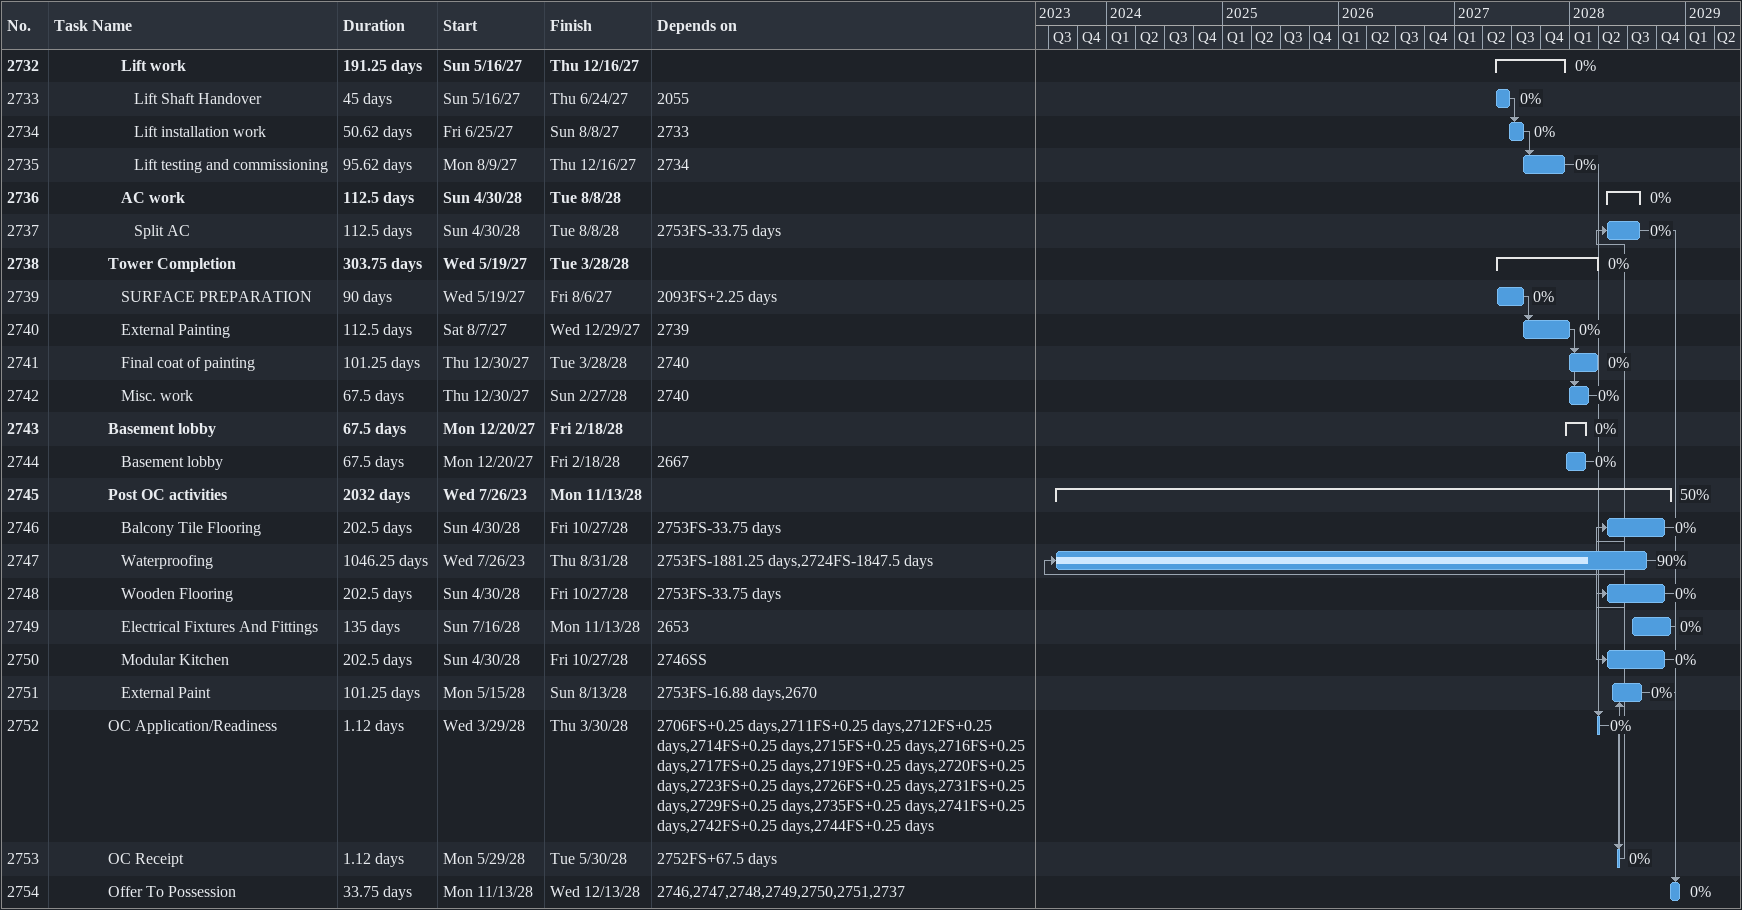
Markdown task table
| ID | Level | Task | Duration | Start | Finish | Predecessors | % complete |
|---|---|---|---|---|---|---|---|
| 2732 | 6 | **Lift work** | 191.25d | 2027-05-16 | 2027-12-16 |  | 0 |
| 2733 | 7 | Lift Shaft Handover | 45d | 2027-05-16 | 2027-06-24 | 2055 | 0 |
| 2734 | 7 | Lift installation work | 50.62d | 2027-06-25 | 2027-08-08 | 2733 | 0 |
| 2735 | 7 | Lift testing and commissioning | 95.62d | 2027-08-09 | 2027-12-16 | 2734 | 0 |
| 2736 | 6 | **AC work** | 112.5d | 2028-04-30 | 2028-08-08 |  | 0 |
| 2737 | 7 | Split AC | 112.5d | 2028-04-30 | 2028-08-08 | 2753FS-33.75d | 0 |
| 2738 | 5 | **Tower Completion** | 303.75d | 2027-05-19 | 2028-03-28 |  | 0 |
| 2739 | 6 | SURFACE PREPARATION | 90d | 2027-05-19 | 2027-08-06 | 2093FS+2.25d | 0 |
| 2740 | 6 | External Painting | 112.5d | 2027-08-07 | 2027-12-29 | 2739 | 0 |
| 2741 | 6 | Final coat of painting | 101.25d | 2027-12-30 | 2028-03-28 | 2740 | 0 |
| 2742 | 6 | Misc. work | 67.5d | 2027-12-30 | 2028-02-27 | 2740 | 0 |
| 2743 | 5 | **Basement lobby** | 67.5d | 2027-12-20 | 2028-02-18 |  | 0 |
| 2744 | 6 | Basement lobby | 67.5d | 2027-12-20 | 2028-02-18 | 2667 | 0 |
| 2745 | 5 | **Post OC activities** | 2032d | 2023-07-26 | 2028-11-13 |  | 50 |
| 2746 | 6 | Balcony Tile Flooring | 202.5d | 2028-04-30 | 2028-10-27 | 2753FS-33.75d | 0 |
| 2747 | 6 | Waterproofing | 1046.25d | 2023-07-26 | 2028-08-31 | 2753FS-1881.25d, 2724FS-1847.5d | 90 |
| 2748 | 6 | Wooden Flooring | 202.5d | 2028-04-30 | 2028-10-27 | 2753FS-33.75d | 0 |
| 2749 | 6 | Electrical Fixtures And Fittings | 135d | 2028-07-16 | 2028-11-13 | 2653 | 0 |
| 2750 | 6 | Modular Kitchen | 202.5d | 2028-04-30 | 2028-10-27 | 2746SS | 0 |
| 2751 | 6 | External Paint | 101.25d | 2028-05-15 | 2028-08-13 | 2753FS-16.88d, 2670 | 0 |
| 2752 | 5 | OC Application/Readiness | 1.12d | 2028-03-29 | 2028-03-30 | 2706FS+0.25d, 2711FS+0.25d, 2712FS+0.25d, 2714FS+0.25d, 2715FS+0.25d, 2716FS+0.25d, 2717FS+0.25d, 2719FS+0.25d, 2720FS+0.25d, 2723FS+0.25d, 2726FS+0.25d, 2731FS+0.25d, 2729FS+0.25d, 2735FS+0.25d, 2741FS+0.25d, 2742FS+0.25d, 2744FS+0.25d | 0 |
| 2753 | 5 | OC Receipt | 1.12d | 2028-05-29 | 2028-05-30 | 2752FS+67.5d | 0 |
| 2754 | 5 | Offer To Possession | 33.75d | 2028-11-13 | 2028-12-13 | 2746, 2747, 2748, 2749, 2750, 2751, 2737 | 0 |
